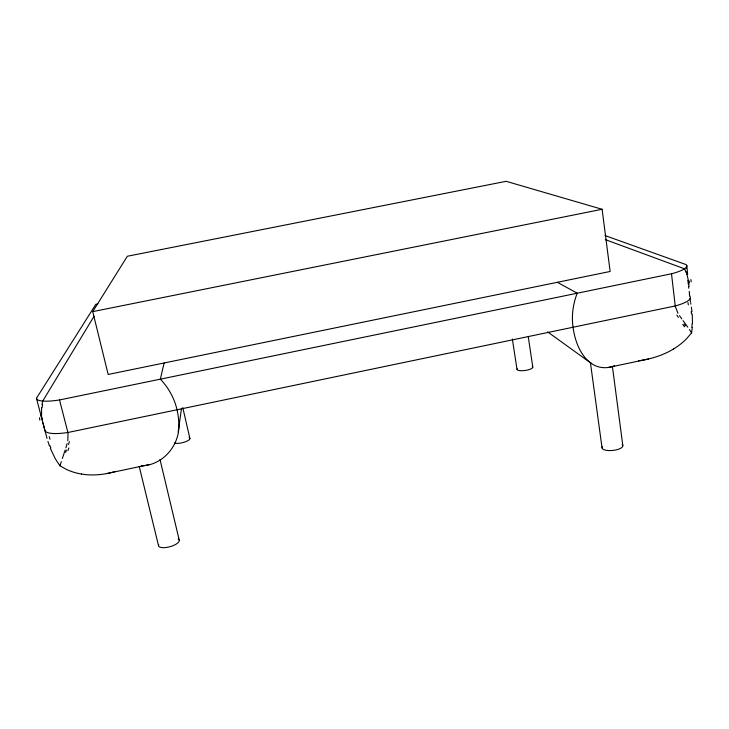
<?xml version="1.0" encoding="UTF-8"?>
<svg xmlns="http://www.w3.org/2000/svg" width="729" height="729" viewBox="0 0 729 729"><rect width="100%" height="100%" fill="white"/><g stroke="black" fill="none" stroke-linecap="round" stroke-linejoin="round"><path stroke-width="1.09" d="M692.514 323.676L692.222 314.017M41.571 407.73L41.617 415.166M692.277 327.503L691.566 332.907L686.6 338.712A81.812 73.474 53.3 0 1 673.605 348.936M141.162 465.84C163.66 465.521 181.257 443.669 178.696 421.562A48.132 28.914 65.3 0 0 177.038 409.762A70.239 66.075 6.3 0 0 160.353 379.162L164.116 362.987M178.158 432.005L181.503 408.358M41.945 404.741L42.719 401.05L94.087 316.222M67.806 440.735L68.034 433.026L59.514 399.957A35.548 7.609 -14 0 1 36.45 398.271L47.03 438.421M67.132 443.624L65.892 447.834M81.384 474.014A84.537 68.909 -84.2 0 1 66.394 469.412L59.969 465.785L61.291 461.612M65.182 450.057L62.339 458.486M92.738 311.629L127.347 256.253L506.126 181.311L602.099 209.278L610.146 271.47L108.165 374.46L92.738 311.629L602.099 209.278M36.45 398.271L95.891 304.257L97.95 303.847M673.614 348.954C662.989 355.378 650.897 359.151 638.622 360.773M614.593 365.712C607.193 368.91 598.217 368.282 591.574 363.571L547.579 331.859M115.802 471.353C104.712 474.707 92.856 475.955 81.375 474.041M608.761 367.38L648.564 358.969M106.607 473.604L149.099 464.61M59.514 399.957L671.5 273.776A34.391 7.017 -7.3 0 0 686.098 264.6L605.015 235.549M605.334 239.622L684.54 268.819L686.016 271.899M557.375 282.296L577.213 293.222A67.405 62.083 -50.7 0 0 573.03 327.248A46.738 21.788 90 0 0 575.409 338.584C578.225 348.189 583.154 357.757 591.574 363.571M59.969 465.785L56.698 461.001A84.509 78.267 -20.5 0 1 54.657 457.484L50.319 448.262M683.046 320.642L687.784 327.166M681.788 318.919L679.464 315.602M689.461 329.608L691.566 332.907M677.988 313.27L675.3 306.472L671.5 273.776M49.417 445.884L47.923 441.428M686.982 274.496L688.55 281.312M43.804 426.255L44.688 429.6M43.685 425.809L42.929 422.838M139.221 466.46L158.539 545.757M159.997 459.452L179.234 540.125M182.779 407.611L189.914 438.576M42.41 420.478L41.826 417.024M690.727 303.191L690.892 304.193M690.554 302.18L689.971 298.598M512.359 339.049L517.016 369.421M691.374 307.155L691.976 311.602M528.288 336.88L532.799 367.088M590.399 362.504L602.054 447.916M612.424 366.587L622.821 445.61M686.326 266.577L686.545 268.554M687.875 280.383L688.313 284.31M688.531 286.269L688.759 288.228M689.415 294.097L689.634 296.047M688.777 283.08L689.051 286.451M686.745 265.465L687.666 274.423M689.579 295.546L689.269 291.327M687.939 302.544A49.381 9.049 78.3 0 1 688.34 304.868M691.22 311.538A86.286 68.298 57.7 0 1 691.466 313.926M692.085 323.649A81.94 74.513 14.2 0 1 691.903 327.467M690.035 296.521A34.154 7.855 -6.9 0 1 675.227 305.952L67.915 432.497A35.293 8.511 -14.4 0 1 44.824 430.11M678.444 317.425A47.604 30.828 85.4 0 1 676.813 315.074M685.442 325.872A80.545 8.803 58.3 0 1 684.112 324.104M682.745 324.46A77.994 16.567 42.7 0 1 684.495 326.792M685.962 271.917A82.587 53.208 -16 0 1 687.073 274.459M689.187 280.884A86.715 49.918 -48.8 0 1 689.452 282.652M690.892 279.553A49.198 9.805 -82.6 0 1 691.21 281.804M49.991 439.277A51.404 17.724 78.2 0 1 49.235 436.616M50.848 447.971A89.202 77.994 -74.9 0 1 49.964 445.601M69.328 441.564A49.736 37.917 69.8 0 1 68.526 444.517M66.412 450.158A83.789 21.15 -81.1 0 1 65.646 452.436M67.897 450.65A80.709 7.035 -67 0 1 68.881 447.961M42.109 407.684A84.874 55.003 -15.1 0 1 42.619 404.704M41.298 416.952A89.503 58.01 19.3 0 1 41.125 415.093M39.831 420.104A51.194 17.924 58.1 0 1 39.484 417.69M532.343 366.523A7.983 2.223 -8.2 0 1 525.345 370.45A7.983 2.223 -8.2 0 1 517.226 368.765M189.066 437.783A8.192 2.315 -13.6 0 1 185.23 441.874A8.192 2.315 -13.6 0 1 174.541 442.968M178.213 538.995A10.725 3.891 -15.4 0 1 170.212 546.65A10.725 3.891 -15.4 0 1 158.712 544.572M622.202 444.644A10.452 3.663 -5.9 0 1 612.679 450.449A10.452 3.663 -5.9 0 1 602.519 446.576"/></g></svg>
